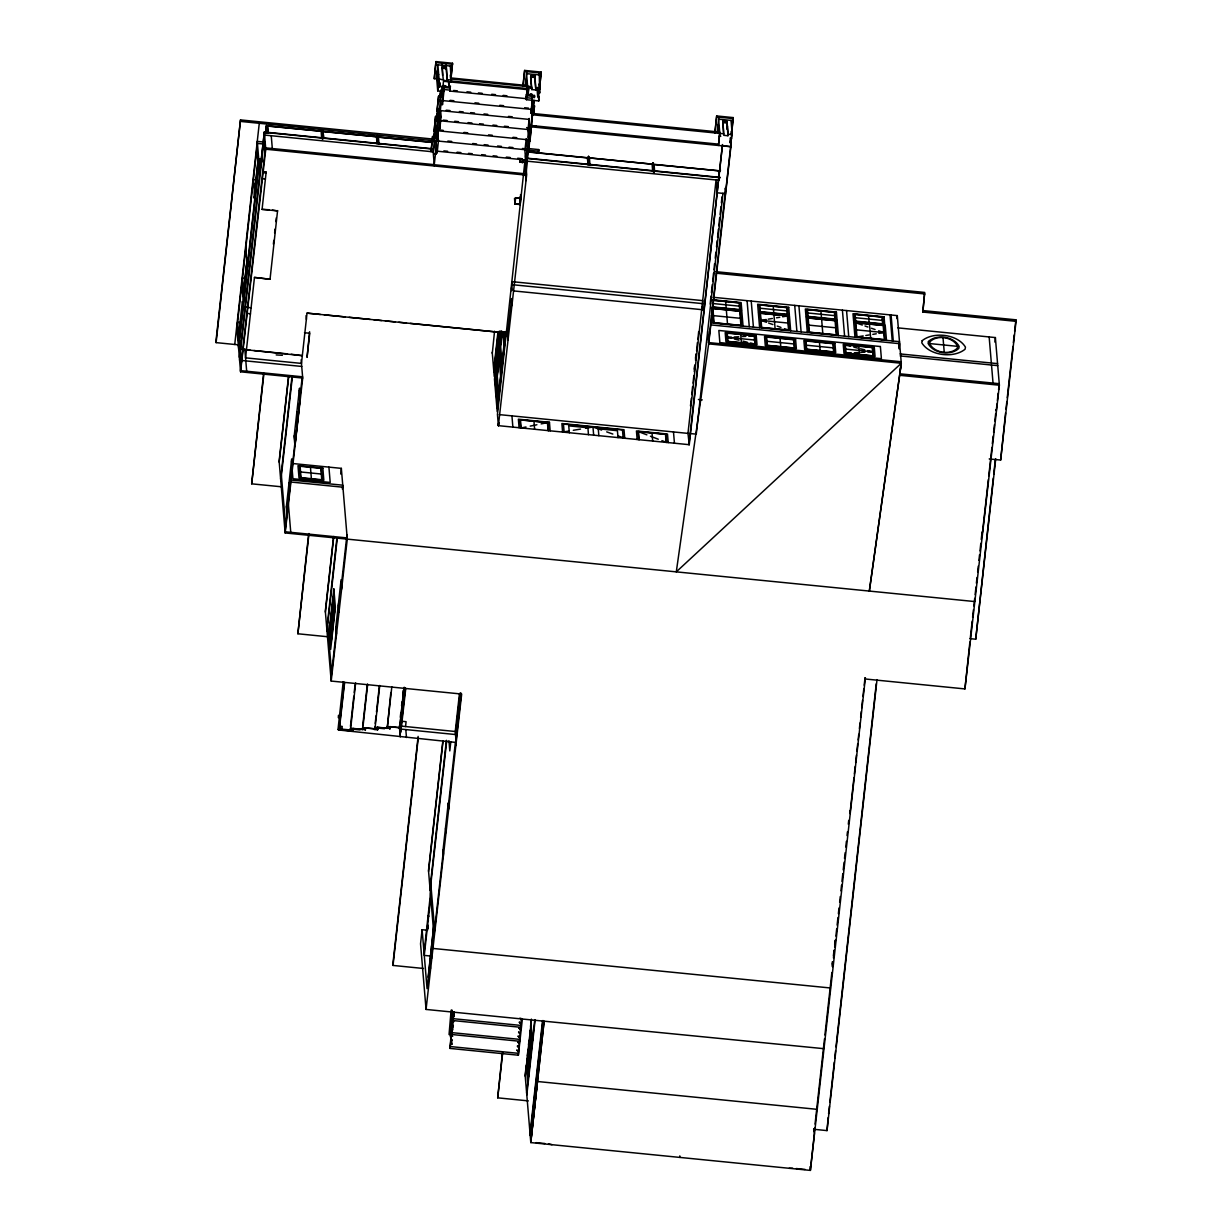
<?xml version="1.0" encoding="UTF-8"?>
<svg xmlns="http://www.w3.org/2000/svg" width="1232" height="1232" viewBox="0 0 1232 1232"><rect width="100%" height="100%" fill="white"/><g stroke="black" fill="none" stroke-linecap="round" stroke-linejoin="round"><path stroke-width="1.5" d="M832.847 962.069L832.647 965.303L832.355 961.684M331.531 628.32L330.807 632.216L331.285 625.44M331.547 621.729L331.885 616.832M332.07 614.152L332.471 608.269M332.609 606.283L333.117 598.998L333.733 616.323M451.112 1010.194L449.049 1034.572M450.019 1032.401L451.651 1044.413L450.019 1032.401L450.727 1033.34M450.342 1028.612L451.189 1027.827L450.342 1028.612L451.651 1044.413M451.543 1033.71L450.727 1023.961L451.59 1023.161M451.128 1019.311L451.975 1018.51L451.128 1019.311L451.898 1028.52L451.205 1018.433M451.513 1014.66L452.375 1013.859L451.513 1014.66L452.683 1028.597M451.128 1033.525L451.605 1029.151M452.252 1020.204L452.729 1014.506M865.403 677.677L810.41 1170.4L530.807 1142.588L544.113 1021.189L823.761 1048.663M537.321 1082.512L530.761 1142.126L544.113 1021.189L426.056 1009.439L420.543 943.789L422.114 929.713L427.55 930.252M433.602 139.124L240.502 119.92L215.97 341.11L216.108 342.619L238.515 344.852M216.108 342.619L240.502 119.92M234.742 344.483L259.274 123.292M236.914 328.405L257.426 143.405L263.648 144.021M243.32 301.963L242.288 301.871L238.084 340.479L239.116 340.586L237.607 322.245L240.717 322.553M245.599 278.432L242.488 278.124L244.028 296.327L242.997 296.219L247.031 259.937M256.533 179.903L253.422 179.595L254.947 197.813L253.915 197.705L258.119 159.128L262.247 159.436M247.108 260.83L244.383 285.331L244.306 284.438M255.563 186.833L256.78 173.62M257.195 169.847L258.027 162.301M245.137 281.189L245.769 275.537M246.4 269.885L247.232 262.339M256.194 181.181L256.903 175.129M257.319 171.356L258.15 163.825M245.214 282.082L245.846 276.43M246.462 270.763L247.509 261.338M256.348 181.674L256.98 176.022M257.596 170.355L258.012 166.597M238.454 346.608L259.151 159.205M246.877 271.286L247.925 261.862M238.577 348.132L259.09 163.132M247.909 266.143L248.34 262.37M239.347 357.234L259.86 172.234L259.043 160.853L262.154 161.176M259.937 171.479L264.31 132.024L432.386 148.749M259.967 171.802L264.341 132.332L432.417 149.057M239.593 360.268L264.572 135.058L433.156 151.829L434.311 141.449M265.635 132.763L266.251 127.127L266.897 132.779M265.835 132.794L266.466 127.158M268.037 133.056L267.483 125.88L321.136 131.223L321.691 138.4M264.865 152.645L240.471 370.616L302.595 376.807M254.47 277.416L270.039 279.264L254.47 277.416L245.553 357.85L301.47 363.409L307.045 313.128L320.428 314.468M272.411 210.071L277.616 210.903L262.077 209.363L266.158 172.095L263.047 171.787M273.381 244.121L273.797 240.363M274.628 232.863L275.044 229.106M275.876 221.606L276.291 217.848M270.039 279.264L277.585 210.595M263.602 373.696L251.682 483.837L281.805 486.825M251.682 483.837L263.941 373.296M288.611 375.668L279.125 461.168L285.162 532.948L974.835 601.57M279.217 462.169L288.688 376.669M280.619 479.002L292.03 376.114M280.788 481.034L292.446 376.022M321.136 131.223L267.452 126.08M322.337 139.154L322.091 129.899L323.107 138.046M322.414 129.93L321.798 132.656M323.631 138.6L323.077 131.424L376.484 136.737L377.054 143.913M294.771 444.105L285.054 531.762L347.193 537.937M300.131 395.842L302.225 376.838M301.162 359.775L302.702 378.055L285.162 532.963M309.602 331.731L307.061 357.388L309.74 333.256L304.489 332.732M308.662 533.887L297.882 633.772L328.467 636.821M297.882 633.772L308.986 533.518M376.484 136.737L323.046 131.608M377.546 143.035L377.454 135.397L378.455 143.543M333.502 537.337L325.325 611.103L331.192 681.065L461.677 694.047L426.056 1009.439M325.402 612.119L333.795 536.459M340.71 474.027L341.341 468.36L293.509 463.602M432.078 142.265L378.409 137.122L432.062 142.465M326.819 628.951L336.89 538.153M342.342 488.981L342.758 485.192L290.044 479.941M326.988 630.984L337.26 538.338M330.807 632.216L333.718 606.082M330.992 678.663L336.12 632.416M341.464 584.168L346.931 534.904M339.354 717.563L338.323 717.609L338.477 715.345L339.539 715.792M344.298 682.405L339.139 728.851L353.153 730.253L353.06 731.038L338.015 729.544L343.204 681.696M350.458 726.418L353.8 696.203M354.215 692.43L355.062 684.884M350.442 730.776L355.632 682.928M374.066 729.498L377.608 729.852L377.7 729.051L365.273 727.819L365.427 729.652L352.999 728.42L352.906 729.205L360.006 729.914M451.02 78.586L452.529 63.248L435.959 61.6L434.249 78.694L436.328 78.91L437.884 64.834L439.716 87.01L438.176 86.856L437.129 74.382L437.576 70.363L438.623 82.837L440.163 82.991L439.716 87.01M434.249 78.694L435.959 61.6M362.716 725.817L367.336 684.284M338.015 729.544L350.396 730.145L350.242 728.312L362.67 729.544L367.69 684.222M365.273 727.819L365.334 730.437M432.571 136.49L431.092 151.582L432.571 136.49L436.328 136.875M441.61 88.257L443.689 88.458L443.936 91.491L437.73 90.875L438.176 86.856M438.623 82.837L439.054 78.817L447.185 81.143L446.292 67.175L442.149 66.759L442.581 75.383M434.095 131.424L435.574 116.332L434.095 131.424L436.174 131.624L436.929 140.602L438.469 140.756L437.144 152.814L435.589 152.66L434.573 140.694L526.357 149.827M437.499 119.566L438.253 128.544L439.809 128.698L441.148 116.624L439.593 116.47L439.177 111.465L437.098 111.25L437.021 110.249L438.577 96.173L442.35 96.543M442.026 65.234L442.257 63.232M435.035 131.839L434.141 141.649L436.22 141.865L437.144 152.814M437.098 111.25L438.577 96.173M434.141 141.649L435.281 131.377M434.665 141.711L434.757 140.91M439.809 128.698L439.223 121.691L437.16 121.491L437.067 120.474L438.238 109.925M437.16 121.491L438.299 111.142M436.174 131.624L437.73 117.548L435.651 117.348M440.07 100.316L440.933 104.412L442.488 104.566L442.226 101.532L440.163 101.332L441.118 90.983M440.163 101.332L441.41 90.121M439.177 111.465L440.517 99.392M436.22 141.865L437.56 129.791L438.469 140.756M435.589 152.66L434.249 164.734L526.018 173.866L527.358 161.792L526.588 152.66M436.929 140.602L438.253 128.544M439.223 121.691L440.933 104.412M442.38 91.337L443.505 81.281L528.667 89.751L528.22 93.771L526.665 93.617M442.226 101.532L443.705 86.44M446.169 65.65L446.4 63.648M447.185 81.143L446.292 67.175M442.488 104.566L444.044 90.49L442.488 90.336M445.43 86.871L445.522 85.732L443.458 85.516L443.351 86.656L445.43 86.871L445.522 85.732L443.351 86.656M375.206 723.369L376.053 715.807M376.468 712.034L379.394 685.593M362.67 729.544L362.516 727.712L374.944 728.944L379.749 685.516M399.63 727.604L389.82 726.618L389.974 728.482L377.546 727.25L377.608 729.852M527.342 87.58L526.11 98.637L449.865 91.06L450.419 86.024L448.864 85.87L449.31 81.851M449.803 88.073L449.926 87.056L441.641 86.24L441.718 87.256L450.003 88.073L449.926 87.056M450.943 77.539L452.529 63.248M450.311 66.066L451.266 82.067L451.405 79.002L527.65 86.579L526.387 99.7L538.815 100.932L538.815 91.568M374.944 728.944L374.79 727.142L387.218 728.374L390.821 692.523M387.218 728.374L391.822 686.84M389.82 726.618L389.882 729.282M400.292 717.255L400.723 713.436M401.57 705.782L401.986 701.963M402.833 694.324L403.264 690.505M399.538 728.389L403.88 688.103M399.584 728.959L404.219 687.24M400.2 734.395L405.343 687.933M455.825 745.653L456.179 742.465L339.247 730.052L339.139 728.851M405.544 726.557L406.083 721.69L401.432 721.228M418.125 736.397L392.9 963.932L393.023 965.441L423.485 968.475M393.023 965.441L418.249 737.922M442.765 741.71L428.49 870.393L433.957 935.565L443.104 853.129M428.582 871.409L443.058 740.832M429.983 888.241L446.384 740.34M430.153 890.259L446.723 740.848M424.054 952.875L430.599 892.861M430.738 897.096L424.27 955.401L429.706 955.94M428.89 916.269L428.197 915.438M492.307 353.276L494.556 331.223M522.845 86.502L524.632 70.424L541.187 72.072L539.493 89.166L541.187 72.072M523.153 85.516L524.632 70.424M450.804 741.818L449.803 750.919L448.941 740.678M493.724 370.108L497.897 332.409M525.217 85.716L526.788 71.641M493.893 372.126L498.282 332.548M499.268 331.192L494.248 376.438L492.23 352.26M433.941 924.015L428.151 977.192M456.179 742.465L455.255 731.5L459.444 693.724M499.761 331.593L494.494 379.21L497.204 411.642L505.875 332.917L410.287 323.4M499.976 331.485L494.91 377.208L497.543 408.624M460.121 692.985L455.501 734.534L401.139 729.113M495.033 378.732L500.3 331.223M430.23 965.518L430.492 968.722M431.292 955.97L431.647 958.419M434.203 935.288L433.248 931.253M448.448 804.866L455.409 742.157M455.825 738.353L460.86 693.031M514.991 204.035L515.638 197.69L520.813 198.198L520.181 204.543L514.991 204.035L514.514 198.306M496.25 374.482L499.145 348.333M499.591 344.313L501.039 331.254L501.332 334.657M456.025 740.74L461.261 693.539M520.073 162.362C518.102 157.958 525.463 158.697 522.661 162.609L520.043 162.039L522.63 162.301M501.701 331.269L499.822 348.24L499.314 341.033M501.778 331.269L496.419 381.289L498.159 402.032M501.978 331.901L499.961 350.011L501.609 369.477L504.612 342.327L503.719 331.716M502.102 332.948L500.639 346.238L502.025 362.809L503.919 345.715L502.825 332.763M530.653 77.092L530.823 75.583L534.965 75.999L535.843 89.967L531.7 89.551L530.653 77.092L534.796 77.493L535.843 89.967M531.392 86.563L531.285 87.564L529.159 86.825M531.7 89.551L530.823 75.583M528.482 137.507L527.897 130.515L529.236 118.457L529.822 125.448L528.482 137.507L530.037 137.676L529.283 128.698L527.943 140.756L530.022 140.956L531.485 125.88L528.697 149.734L527.142 149.58L526.233 138.615L524.894 150.689L525.802 161.638L527.358 161.792M532.039 94.34L531.947 95.48L529.868 95.264C529.206 93.401 532.994 93.771 531.947 95.48M264.31 132.024L265.758 149.226L526.126 175.129L525.51 155.756M733.117 120.613L718.61 119.181L719.811 133.41L718.472 145.468L719.704 132.07L531.146 113.313L532.47 96.281M534.796 77.493L534.965 75.999M525.802 161.638L527.142 149.58M531.161 113.39L532.347 97.282L534.426 97.497L534.457 95.48L526.172 94.648M513.636 290.921L702.286 309.694L702.948 303.657L702.702 300.623L512.158 281.666L511.742 290.721L511.48 287.687M527.897 130.515L529.96 130.731L530.268 126.188M532.101 110.249L531.485 126.865L730.899 146.716L731.038 139.062M528.482 146.038L527.003 161.13L528.574 147.055M529.96 130.731L530.545 125.448M533.933 100.208L532.979 110.557L530.9 110.356M534.457 95.48L534.426 97.497M531.362 125.525L532.701 113.467M532.979 110.557L534.01 101.224M524.94 160.961L497.451 414.429L498.39 425.702L498.744 422.453L498.39 425.656L689.258 444.69L717.132 193.255M533.518 114.514L534.503 105.706L533.795 113.898M537.706 87.395L538.153 92.739L539.708 92.893L539.216 72.873M539.262 96.912L537.722 96.758L538.153 92.739M538.322 153.353L538.738 149.58L527.281 148.441M522.368 1019.018L518.349 1055.208L450.003 1048.417L452.976 1011.703M453.237 1016.4L454.1 1015.738L453.237 1016.4L452.929 1012.719M450.003 1048.417L454.023 1012.211M588.034 164.903L587.479 157.727L528.636 151.875M588.542 164.025L588.434 156.387L589.45 164.534M588.865 164.056L588.757 156.433M589.42 157.912L652.113 164.149L589.42 157.912L589.974 165.088M502.379 1052.96L497.697 1097.835L528.328 1100.884M497.697 1097.835L502.718 1052.59M519.781 1018.202L520.551 1018.279M518.349 1055.208L521.321 1018.494M527.281 1055.932L527.681 1052.267M528.497 1044.921L528.898 1041.256M529.714 1033.91L530.13 1030.229M530.53 1026.564L531.362 1019.095M525.232 1076.183L531.439 1020.111M527.342 1060.629L530.361 1033.479L531.5 1048.278M528.004 1067.328L530.915 1041.194M526.634 1093.015L534.75 1019.85M526.803 1095.032L535.165 1019.634M530.037 1133.471L542.542 1020.727M530.207 1135.504L542.958 1020.512M653.33 172.08L653.083 162.824L654.223 172.588M653.407 162.855L652.775 165.596M714.899 132.024L716.685 115.947L733.256 117.594L731.546 134.688M714.976 133.041L716.685 115.947M717.27 131.239L718.841 117.163M694.294 369.138L694.694 365.519M695.495 358.281L695.895 354.662M690.49 405.913L691.337 398.321M691.753 394.517L692.569 386.617M693.015 383.137L693.862 375.529M694.278 371.741L694.817 365.057M695.541 360.345L696.065 353.753M696.604 350.843L697.404 342.573M697.866 339.462L698.683 331.547M689.258 444.69L687.98 433.325L716.069 179.98L717.224 193.624M723.554 132.64L722.876 121.106L727.019 121.521L728.097 134.226L732.239 134.642L729.791 142.527L731.346 142.696M654.639 171.525L654.053 164.349L718.595 170.771L654.053 164.549M722.876 121.106L723.785 135.335L727.927 135.736L728.004 133.225M727.927 135.736L727.019 121.521M727.049 129.329L727.404 126.064M710.156 304.073L710.987 296.111M711.434 292.615L712.25 284.669M712.697 281.158L713.528 273.211M713.975 269.716L714.575 263.663M715.238 258.258L715.854 252.221M716.516 246.8L717.116 240.764M717.563 237.252L718.395 229.306M718.841 225.81L719.657 217.848M720.104 214.353L720.951 206.714M721.382 202.895L721.983 196.858M722.984 193.193L696.265 434.141L689.643 433.495M731.469 133.672L733.256 117.594M708.585 342.943L725.309 192.13M730.792 145.361L725.325 194.625L724.986 188.357M896.973 318.626L897.296 315.608L713.097 297.282M898.821 347.701L899.483 341.664L712.05 323.015L711.418 315.423M899.083 348.856L899.653 343.682L710.695 324.894M833.402 955.847L834.033 950.149M834.665 944.451L835.096 940.663M814.198 1131.684L814.629 1127.896M815.045 1124.092L824.501 1038.822M824.916 1035.034L831.862 972.495M833.063 961.653L832.493 966.797L832.185 963.131M833.463 958.003L834.264 950.719M834.68 947.069L835.481 939.785M835.881 936.135L836.682 928.928M837.113 925.109L837.96 917.501M838.376 913.682L839.007 907.969M839.639 902.255L840.27 896.542M840.917 890.828L841.548 885.115M841.964 881.311L842.811 873.688M843.227 869.884L844.074 862.261M844.505 858.458L845.137 852.744M845.768 847.031L846.399 841.317M847.031 835.604L847.462 831.8M848.309 824.177L848.725 820.373M810.363 1169.938L814.383 1133.748L813.952 1128.651M853.945 777.7L849.972 813.567L849.772 810.856M854.361 773.927L855.208 766.381M855.624 762.593L856.456 755.047M856.871 751.274L857.718 743.728M858.134 739.955L858.766 734.287M859.397 728.62L860.013 722.968M860.644 717.301L861.276 711.634M861.692 707.861L862.523 700.315M862.954 696.542L863.786 688.981M864.202 685.208L865.033 677.662M900.022 372.079L901.177 361.746L708.554 342.573M707.63 331.608L708.662 343.867L901.3 363.255L869.33 591.083L901.3 363.255L897.296 315.608M828.15 1117.609L827.011 1130.606L813.597 1129.267M828.582 1113.79L829.429 1106.151M829.844 1102.332L834.295 1062.2M834.726 1058.38L835.573 1050.742M835.989 1046.907L876.245 683.837M827.011 1130.606L877.015 679.633M989.204 458.92L1000.646 460.06L1016.03 321.336L922.83 312.05L924.508 294.248M922.83 312.05L924.708 292.446L715.869 271.671M994.871 342.096L995.379 337.568L897.866 327.866M969.877 642.011L964.933 688.919L865.526 679.017M970.292 638.222L972.187 621.144M972.602 617.34L973.449 609.748M973.865 605.959L974.712 598.367M975.128 594.579L975.975 586.986M976.391 583.183L977.022 577.485M977.654 571.802L978.285 566.104M978.916 560.406L979.548 554.723M979.979 550.92L980.811 543.327M981.242 539.539L982.073 531.947M982.489 532.44L988.357 479.556M988.772 475.783L991.914 447.447M992.33 443.674L993.177 436.113M993.593 432.34L994.424 424.778M994.855 421.005L995.687 413.444M997.011 403.927L996.226 411.026L996.103 409.671M997.396 400.385L998.182 393.285M998.582 389.728L999.244 383.691L899.837 373.804M993.285 478.108L975.729 639.208L970.015 638.653M993.716 474.305L995.394 459.12M975.729 639.208L995.733 458.735M1005.574 412.936L1000.646 460.06M1005.99 409.132L1006.837 401.54M1007.252 397.736L1012.95 346.423M1013.366 342.619L1014.213 335.012M1014.629 331.208L1015.892 319.812L922.691 310.541M302.702 378.055L240.563 371.818L265.758 149.226M331.192 681.065L347.285 539.139L341.341 468.36M339.247 730.052L344.652 682.405M405.759 688.472L400.8 732.147L400.123 724.108M498.39 425.656L526.68 174.636L525.956 166.12M688.934 444.66L722.506 144.544L717.147 192.793L725.432 193.624M730.16 137.999L730.899 146.716L708.662 343.867L676.291 571.864L901.3 363.255M964.933 688.919L999.383 385.216L995.379 337.568M433.741 136.844L435.45 125.433M436.59 117.825L438.007 108.308M439.716 96.897L440.563 91.183M433.787 138.169L435.481 125.726M436.605 118.118L438.038 108.601M439.87 97.39L440.979 89.967M437.776 114.36L437.961 118.395M529.868 95.264L531.993 95.187M531.408 86.733L531.223 86.871M331.916 626.195L332.424 623.392M332.748 621.652L333.348 618.356M929.652 343.574L930.006 341.711C937.152 334.426 953.337 337.044 957.603 346.346L957.249 348.209C950.103 355.509 933.918 352.876 929.652 343.574L957.603 346.346M720.335 169.924L718.656 172.141L720.504 170.216M266.466 125.356L266.297 129.114L266.466 125.356L267.19 127.312M526.018 426.98L521.167 427.966L520.505 419.927L547.424 422.591L548.101 430.646M530.207 426.118L536.906 424.747M541.141 423.885L549.457 422.299L550.165 430.846M569.184 430.984L562.593 432.093L561.884 423.531L624.008 429.722L624.732 438.269L617.848 435.835M573.296 430.291L580.534 429.09M585.57 428.243L592.977 427.011L601.616 430.076M766.504 322.291L761.053 320.366L766.273 319.504M768.229 319.18L772.372 318.487M776.483 317.81L779.764 317.271M782.659 316.778L787.156 316.039M856.995 336.937L884.36 339.662L883.175 325.494L855.793 322.769L856.995 336.937L863.201 335.92M865.803 335.504L869.053 334.965M872.81 334.365L876.275 333.795M878.909 333.364L883.775 332.578L878.693 330.792M731.639 338.338L727.635 337.352L731.531 337.152M734.18 337.014L738.738 336.767M742.372 336.567L745.837 336.382M854.315 352.752L858.026 352.552M860.798 352.414L864.926 352.183M867.821 352.029L872.61 351.782L867.698 350.566M748.81 336.228L754.215 335.982L754.893 344.082L727.973 341.403L727.296 333.302M850.48 346.315L845.352 345.052L846.03 353.153L851.435 352.906M253.915 197.705L254.916 197.397M247.339 265.773L246.338 266.066L247.37 266.174L245.846 247.955M243.998 295.926L242.997 296.219M238.053 340.094L239.116 340.586M722.599 145.792L730.884 146.608M436.036 62.616L452.606 64.264M524.709 71.441L541.279 73.088M435.82 64.618L452.39 66.266M538.985 74.89L526.557 73.658L527.727 87.641L531.87 88.042M441.995 68.268L446.138 68.684M437.129 74.382L438.669 74.536M527.342 83.36L525.787 83.206L526.233 79.187L527.111 89.597M451.312 77.986L527.558 85.578M529.175 86.918L531.238 87.133M447.339 79.633L451.482 80.049M536.012 88.458L540.155 88.873M451.174 81.004L527.419 88.596L527.512 89.643M443.474 85.824L445.553 86.024M530.006 94.433L532.07 94.633M526.249 95.665L534.534 96.481M443.566 89.474L449.788 90.09L449.865 91.06M453.592 90.46L457.411 90.845M466.943 91.799L470.747 92.169M478.37 92.924L482.189 93.309M491.722 94.263L495.526 94.633M503.149 95.388L506.968 95.773M532.239 98.283L526.033 97.667L526.141 96.666L526.387 99.7M716.762 116.963L733.333 118.611M442.026 91.122L441.349 90.413L441.687 96.142M722.722 122.615L726.865 123.015M438.669 97.174L440.733 97.39M450.08 100.346L453.9 100.731M474.936 102.826L478.755 103.195M499.792 105.29L503.611 105.675M524.647 107.769L528.466 108.139M442.504 100.562L532.378 109.494M723.954 133.826L532.825 114.807L532.455 110.51M719.257 136.09L720.797 136.244M446.215 110.202L450.003 110.572M459.428 111.511L463.201 111.881M470.747 112.636L474.52 113.005M483.96 113.945L487.733 114.33M508.477 116.393L512.25 116.763M437.021 110.249L529.313 119.427M529.822 125.371L718.364 144.129M529.822 125.448L536.105 126.08L536.213 127.343M443.243 120.135L447.062 120.505M454.716 121.275L458.535 121.66M468.098 122.599L471.918 122.984M479.571 123.739L483.391 124.124M492.954 125.079L496.773 125.464M504.427 126.218L508.246 126.603M437.067 120.474L529.883 129.714M439.439 129.991L443.212 130.361M463.971 132.425L467.744 132.794M488.488 134.873L492.261 135.243M513.02 137.306L516.793 137.676M437.637 130.761L529.929 139.955L530.022 140.956M432.648 137.507L436.405 137.876M447.878 141.064L451.713 141.434M472.734 143.528L476.568 143.913M484.207 144.668L488.041 145.053M497.589 146.007L501.424 146.377M509.062 147.147L512.897 147.532M522.445 148.471L526.28 148.856M240.625 121.429L432.617 140.633M434.234 140.864L436.297 141.064L436.22 140.063M527.696 150.15L538.892 151.259L538.738 149.58M526.449 150.843L526.88 149.873M528.605 152.06L587.448 157.927M527.111 158.173L720.273 177.393M527.142 158.481L720.304 177.701M443.843 150.889L447.632 151.259M457.103 152.214L460.891 152.583M468.468 153.338L472.256 153.707M481.727 154.662L485.516 155.032M493.093 155.786L496.881 156.171M506.352 157.111L510.14 157.48M517.717 158.235L521.506 158.62M436.898 151.166L525.001 159.929M527.435 161.207L719.38 180.303M433.71 153.446L436.328 154.031L433.741 153.769M264.88 142.157L257.257 141.387L258.782 159.436M434.234 164.657L265.65 147.871L264.972 153.908L263.894 141.095M262.293 159.914L258.119 159.128M258.966 161.608L262.062 161.916M263.078 172.11L266.158 172.095M262.955 172.542L266.097 173.173M262.293 178.578L265.419 179.194M514.976 203.711L520.15 204.235M254.393 184.353L255.163 184.43M253.884 197.32L254.916 197.428M268.961 209.733L262.077 209.363M716.316 273.211L924.832 293.955M711.896 299.684L741.14 302.579L741.787 310.171L712.543 307.261M713.528 300.208L739.616 302.81L740.201 309.632L712.235 306.86M712.188 300.208L739.108 302.887L739.662 309.463M712.466 303.488L739.385 306.167M760.036 308.231L786.955 310.911M807.73 312.974L834.665 315.654M855.378 317.717L882.297 320.397M512.404 284.7L702.948 303.657M710.772 307.846L741.772 310.926L743.05 326.095M713.482 315.638L740.34 318.303M761.053 320.366L787.987 323.046M808.762 325.109L835.681 327.789M856.394 329.853L883.775 332.578M788.572 330.13L761.653 327.45L760.467 313.282L787.387 315.962L788.572 330.13L784.43 328.651M900.053 353.923L997.566 363.625M727.635 337.352L754.554 340.032M766.982 341.264L793.901 343.944M806.329 345.191L833.263 347.871M845.691 349.103L872.61 351.782M900.222 355.94L997.735 365.642M846.03 353.153L872.949 355.832L872.271 347.732M246.477 307.107L251.159 307.892M324.262 314.838L345.283 316.932M349.118 317.317L370.139 319.411M373.958 319.796L381.612 320.551M385.431 320.936L394.995 321.875M398.814 322.26L406.468 323.03M899.961 375.329L999.383 385.216M247.355 313.298L250.481 313.914M241.795 349.334L250.173 350.165M253.9 350.535L287.456 353.877M291.183 354.246L302.394 355.678L246.446 349.796M276.184 354.924L282.374 355.293M698.421 399.507L702.255 399.892M241.149 360.422L301.732 366.443M499.253 414.614L687.995 433.387M549.457 422.299L518.379 419.203L519.103 427.766M639.223 439.716L638.546 431.662L665.48 434.342L666.158 442.396M300.577 471.964L321.29 474.027M290.259 481.974L342.927 487.21M455.255 731.5L399.337 725.925L400.261 736.905M387.064 726.51L399.491 727.758M379.225 728.22L384.553 728.743M429.783 901.116L430.553 901.193L429.691 901.87M428.721 910.664L429.506 910.741M428.644 911.418L429.414 911.495M427.658 920.212L428.443 920.289M427.581 920.966L428.351 921.043M434.542 926.556L433.772 926.479L427.057 988.665L422.114 929.713M433.695 927.234L434.465 927.311M433.156 932.008L433.941 932.085M432.632 936.782L433.402 936.859M432.186 940.801L432.956 940.878L432.093 941.556M431.662 945.575L433.202 945.729M431.57 946.33L433.125 946.484M432.832 948.424L830.476 987.987M431.123 950.349L431.908 950.426M431.046 951.104L431.816 951.181M430.599 955.139L432.155 955.293M430.507 955.893L432.062 956.047M453.684 1012.381L454.454 1012.458M452.206 1018.587L520.551 1025.394M452.36 1020.496L520.705 1027.288M453.037 1021.574L453.807 1021.651L452.945 1022.329M450.727 1023.961L451.513 1024.038M452.591 1025.594L453.361 1025.671L452.498 1026.348M452.144 1029.613L452.914 1029.69L452.052 1030.368M451.02 1032.555L519.38 1039.346M451.189 1034.449L519.534 1041.256M449.849 1046.507L518.195 1053.314M537.429 1081.496L817.032 1109.324M536.074 1142.649L544.914 1143.527M548.456 1143.881L552.028 1144.697M792.669 1168.182L789.173 1168.29M796.211 1168.537L805.066 1169.414M853.853 347.147L857.641 348.086M860.49 348.795L864.741 349.842M734.349 339.016L739.031 340.171M742.958 341.141L747.208 342.188M750.658 343.035L754.893 344.082M855.793 322.769L862.292 325.048M865.003 326.003L867.913 327.019M871.455 328.266L875.09 329.529M768.552 323.03L772.88 324.555M777.176 326.08L780.949 327.419M606.714 431.878L612.828 434.049M638.546 431.662L646.877 434.85M650.465 436.236L658.273 439.223M661.923 440.625L666.666 442.442L665.988 434.265L638.022 431.493L638.715 439.655M526.649 127.543L529.36 129.668M1015.892 319.812L1016.03 321.336M989.157 336.952L991.344 362.993M991.514 365.026L993.038 383.075M943.019 337.768L944.236 352.152M891.09 314.992L893.277 341.048M890.058 314.899L892.245 340.941M886.486 340.371L885.207 325.202L853.684 322.06L854.962 337.229M882.574 323.677L882.02 317.101L855.1 314.422L855.655 320.998M869.484 324.139L870.67 338.292M868.56 315.762L869.114 322.337M858.812 346.392L859.489 354.493M846.553 310.572L848.74 336.613M842.411 310.156L844.598 336.197M838.391 335.581L837.113 320.412L806.051 317.317L807.314 332.486M834.942 318.934L834.387 312.358L807.468 309.679L808.007 316.254M832.924 343.82L833.602 351.905L806.667 349.226L805.99 341.141M820.928 311.018L821.482 317.594M821.621 319.242L822.807 333.533M819.465 342.481L820.142 350.566M798.921 305.829L801.108 331.87M794.717 305.413L796.904 331.454M793.562 339.909L794.255 347.994L767.32 345.314L766.643 337.229M790.682 330.838L789.419 315.669L758.342 312.574L759.62 327.743M787.233 314.191L786.678 307.615L759.759 304.935L760.313 311.511M780.102 338.569L780.78 346.654M773.219 306.275L773.773 312.851M773.927 314.622L775.113 328.79M751.227 301.085L753.414 327.127M747.085 300.67L749.272 326.711M731.038 120.413L732.239 134.642M731.177 131.393L731.793 138.723M740.755 334.642L741.433 342.742M810.086 1166.627L810.41 1170.4M718.934 132.301L718.302 124.709L718.164 132.532M718.595 170.771L719.165 177.947M725.648 301.547L726.202 308.123M726.326 309.894L727.511 324.047M653.083 162.824L653.899 172.557M652.113 164.149L652.683 171.34M673.488 431.939L674.443 443.212M668.221 442.596L667.498 434.049L636.436 430.954L637.16 439.501M652.021 433.002L652.683 441.056M623.176 438.115L622.483 429.937L563.455 424.07L564.148 432.247M679.802 1155.893L679.925 1157.418M618.002 437.606L617.417 430.692L598.259 428.782L598.844 435.697M588.434 156.387L589.127 164.503M587.479 157.727L588.064 164.703M592.977 427.011L593.67 435.173M588.48 434.665L587.91 427.75L568.753 425.856L569.323 432.755M538.969 83.992L539.708 92.893M538.523 97.436L538.815 100.932M536.967 87.857L537.722 96.758M528.374 86.286L528.667 89.751M527.927 90.306L528.22 93.771M527.866 139.74L528.697 149.734M548.61 430.692L547.932 422.53L519.966 419.742L520.659 427.92M524.863 167.059L526.002 180.611M522.353 158.943L522.661 162.609M520.52 194.594L520.843 198.521L515.638 197.69M519.55 197.028L520.181 204.543M533.964 421.267L534.642 429.306M512.081 304.135L511.619 298.544L507.599 334.734L508.046 339.986M511.48 300.423L511.911 305.628M507.8 333.61L508.215 338.492M505.875 332.917L307.045 313.128M505.182 331.562L505.567 336.244M511.942 415.877L512.882 427.134M504.042 332.009L504.858 341.711M499.776 351.135L501.47 371.371M498.914 344.421L499.484 351.243L496.481 378.393L495.895 371.571M498.868 345.052L499.422 351.628M497.42 358.127L497.974 364.687M495.972 371.186L496.527 377.762M495.695 372.695L496.342 380.288M530.93 1022.883L532.44 1040.732M450.281 75.075L450.573 78.54M531.762 1046.769L530.499 1031.6L527.142 1061.753L528.42 1076.922M448.433 80.665L448.864 85.87M528.867 1047.185L530.053 1061.337M527.419 1060.244L528.559 1075.043M527.758 1082.959L526.249 1065.11L525.14 1075.166L530.807 1142.588M442.149 66.759L443.197 79.218M440.64 110.603L441.148 116.624M436.544 76.892L437.73 90.875M439.254 119.673L439.331 120.69M434.804 134.319L435.081 137.722M433.079 150.781L434.357 165.997M448.725 808.177L448.279 802.817L442.935 851.081L443.335 855.809M448.14 804.712L448.556 809.67M445.722 826.564L446.107 831.246M445.553 828.073L445.953 832.74M443.135 849.941L443.489 854.3M453.776 1012.011L454.1 1015.738M453.699 1012.796L454.007 1016.477M453.006 1011.934L453.361 1016.323M452.129 1010.902L452.791 1018.926M378.424 136.921L378.994 144.098M451.913 1009.994L452.806 1020.558M451.59 1013.782L452.76 1027.827M377.454 135.397L378.132 143.513M450.804 1023.084L451.559 1031.969M450.419 1027.734L451.574 1041.795M430.83 884.237L434.634 929.529M434.018 931.33L434.295 934.534M428.182 928.266L427.904 925.063L428.089 929.02M405.805 729.59L406.468 737.521M377.546 727.25L377.7 729.051M323.077 131.424L323.662 138.4M322.091 129.899L322.784 138.015M322.245 134.319L322.661 139.185M341.772 587.772L341.095 579.718L335.751 627.981L336.367 635.404M340.956 581.612L341.603 589.25M352.999 728.42L353.06 731.038M328.913 467.128L330.207 482.436L292.923 478.724L291.922 466.866M338.538 603.48L339.154 610.841M338.369 604.989L338.985 612.335M335.951 626.842L336.536 633.91M333.164 598.367L334.38 612.781M320.813 468.468L321.752 479.587M331.67 612.073L332.856 626.226M306.075 315.561L306.414 319.473M330.222 625.132L331.362 639.932M327.604 625.44L331.608 673.134M310.464 467.436L311.388 478.555M299.361 390.251L300.069 398.598L297.636 420.466L296.943 412.119M296.773 413.629L297.466 421.975L295.049 443.843L294.34 435.497M300.1 466.404L301.039 477.523M271.24 135.72L272.318 148.533M267.483 125.88L268.068 132.871M266.251 127.127L266.62 132.917M292.307 466.404L291.676 458.935L286.317 507.184L286.948 514.668M291.537 460.814L292.107 467.544M289.12 482.682L289.674 489.412M288.95 484.191L289.505 490.906M288.072 500.392L290.752 532.332M256.764 149.442L258.289 167.644M286.517 506.059L287.087 512.774M281.404 475.506L285.67 526.233M255.24 185.924L255.317 186.802M255.44 188.327L255.517 189.204M252.883 258.566L252.991 259.767M244.506 286.84L244.583 287.734M241.826 284.145L243.351 302.364L242.288 301.871M244.783 348.748L246.677 371.232M239.47 340.063L240.24 349.18M240.486 352.213L241.364 362.562M236.744 326.372L240.563 371.818M299.499 388.373L294.14 436.621L294.91 445.722L300.254 397.474L299.499 388.373M333.841 588.927L329.16 631.154L330.684 649.356L335.366 607.145L333.841 588.927M333.302 596.473L329.96 626.641L331.223 641.81L334.58 611.657L333.302 596.473M340.417 726.249L340.232 728.004L342.034 728.189L342.234 726.433L340.417 726.249M499.638 353.014L496.619 380.164L498.252 399.63L501.27 372.495L499.638 353.014M529.329 86.363L529.206 87.38L529.329 86.517M499.176 359.313L497.281 376.407L498.683 392.962L500.577 375.883L499.176 359.313M451.405 1039.546L452.098 1040.378L451.405 1039.546M451.851 1035.527L452.544 1036.358L451.851 1035.527M519.334 1022.221L520.027 1023.053L519.334 1022.221M518.148 1036.189L518.841 1037.021L518.148 1036.189M518.595 1032.154L519.288 1032.986L518.595 1032.154M519.042 1028.135L519.735 1028.966L519.042 1028.135M516.978 1050.141L517.671 1050.973L516.978 1050.141M517.425 1046.122L518.118 1046.954L517.425 1046.122M517.871 1042.103L518.564 1042.934L517.871 1042.103M922.183 340.679L921.782 342.789C929.621 355.755 953.553 358.604 965.056 349.241L965.457 347.131C957.634 334.165 933.687 331.316 922.183 340.679M928.451 341.51L928.096 343.42C933.04 353.461 950.796 356.11 958.789 348.41L959.158 346.5C954.199 336.459 936.459 333.81 928.451 341.51M788.711 307.322L757.649 304.227L758.281 311.819L789.358 314.899L788.711 307.322M836.42 312.066L805.343 308.97L805.99 316.562L837.052 319.658L836.42 312.066M884.052 316.809L852.991 313.713L853.622 321.306L884.684 324.386L884.052 316.809M787.186 307.538L759.235 304.766L759.805 311.588L787.772 314.376L787.186 307.538M834.896 312.297L806.929 309.509L807.499 316.331L835.465 319.119L834.896 312.297M882.528 317.024L854.561 314.252L855.147 321.075L883.098 323.862L882.528 317.024M740.263 311.157L712.358 308.37L713.574 322.784L741.464 325.571L740.263 311.157M787.895 315.885L759.928 313.113L761.145 327.527L789.111 330.299L787.895 315.885M835.589 320.628L807.638 317.856L808.839 332.27L836.805 335.058L835.589 320.628M883.683 325.417L855.27 322.599L856.486 337.014L884.899 339.832L883.683 325.417M739.754 311.219L712.897 308.554L714.083 322.722L740.94 325.387L739.754 311.219M835.08 320.705L808.161 318.025L809.347 332.193L836.282 334.873L835.08 320.705M880.387 346.531L718.841 330.469L719.858 342.604L881.404 358.666L880.387 346.531M756.248 335.689L725.186 332.594L725.941 341.695L757.002 344.791L756.248 335.689M795.595 339.601L764.533 336.505L765.288 345.622L796.365 348.702L795.595 339.601M834.942 343.512L803.88 340.432L804.65 349.534L835.712 352.629L834.942 343.512M874.304 347.439L843.227 344.344L843.997 353.445L875.059 356.541L874.304 347.439M754.723 335.92L726.757 333.133L727.465 341.48L755.432 344.252L754.723 335.92M794.07 339.832L766.119 337.044L766.812 345.391L794.779 348.179L794.07 339.832M833.433 343.743L805.466 340.956L806.175 349.303L834.126 352.09L833.433 343.743M872.78 347.655L844.813 344.883L845.522 353.23L873.473 356.002L872.78 347.655M322.846 468.16L297.99 465.696L299.006 477.831L323.831 480.295L322.846 468.16M321.321 468.391L299.576 466.22L300.531 477.6L322.276 479.772L321.321 468.391M702.286 309.694L702.024 306.645L702.148 309.679"/></g></svg>
